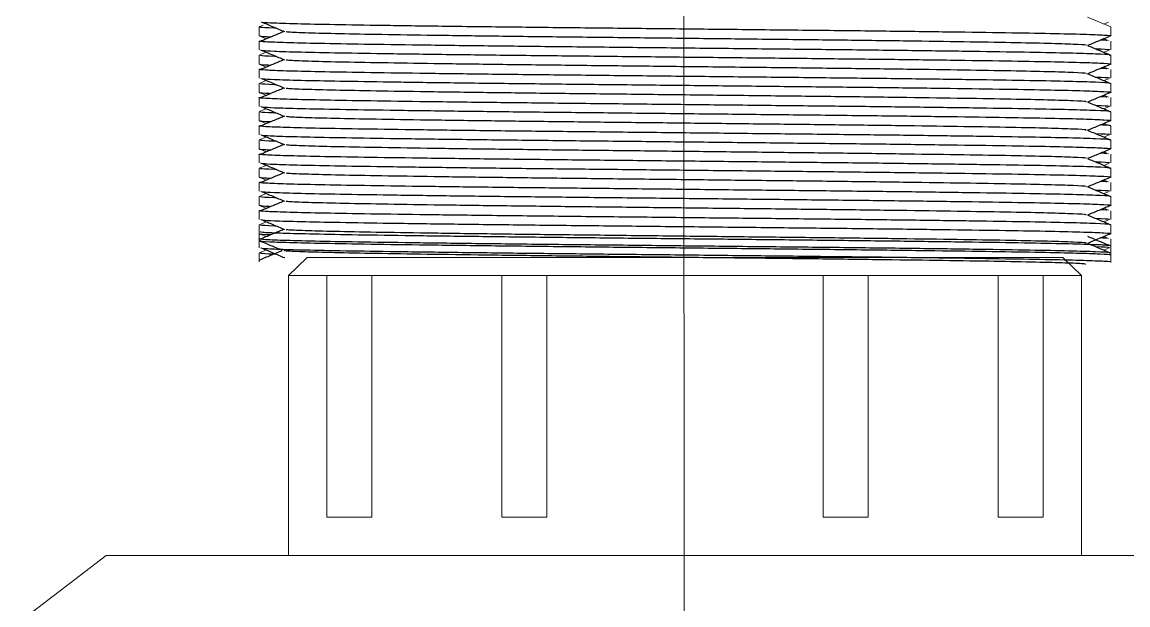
# Model space of a CAD drawing. Header units: millimetres. Extents: x 3795014 to 4300160, y 3869364 to 4016788.
# Drawn here: x 4228911.4 to 4229009.3, y 3923182.3 to 3923233.8 of the extents above; entities that cross this region are included whole.
import ezdxf

# ---------------------------------------------------------------- set-up
doc = ezdxf.new("R2010")
doc.units = ezdxf.units.MM
doc.linetypes.add('CENTER', pattern=[2, 1.25, -0.25, 0.25, -0.25])
doc.layers.add('Дополнительная', color=7, linetype='Continuous', lineweight=18)

msp = doc.modelspace()

# ---------------------------------------------------------------- linework, layer by layer
at = {"color": 0, "linetype": 'Continuous', "lineweight": -3}
for points, knots in [([(4228933.909, 3923233.283, 0), (4228933.861, 3923233.284, 0), (4228933.009, 3923233.31, 0), (4228932.563, 3923233.348, 0), (4228932.446, 3923233.383, 0), (4228932.407, 3923233.394, 0)], [0, 0, 0, 0, 0.037762, 0.68003, 1, 1, 1, 1]), ([(4228934.677, 3923232.961, 0), (4228934.334, 3923233.105, 0), (4228933.65, 3923233.391, 0), (4228932.966, 3923233.678, 0), (4228932.624, 3923233.821, 0)], [0, 0, 0, 0, 0.499999, 1, 1, 1, 1]), ([(4228932.682, 3923233.821, 0), (4228932.968, 3923233.8, 0), (4228933.576, 3923233.754, 0), (4228935.963, 3923233.683, 0), (4228939.417, 3923233.613, 0), (4228943.879, 3923233.543, 0), (4228949.191, 3923233.47, 0), (4228955.171, 3923233.398, 0), (4228961.618, 3923233.329, 0), (4228968.346, 3923233.257, 0), (4228975.143, 3923233.184, 0), (4228981.758, 3923233.113, 0), (4228988.001, 3923233.043, 0), (4228993.684, 3923232.97, 0), (4228998.598, 3923232.898, 0), (4229002.585, 3923232.829, 0), (4229005.573, 3923232.757, 0), (4229007.3, 3923232.683, 0), (4229007.982, 3923232.633, 0), (4229007.73, 3923232.607, 0), (4229007.699, 3923232.603, 0)], [0, 0, 0, 0, 0.0525307, 0.1116248, 0.1700108, 0.2283849, 0.2874765, 0.3463341, 0.4044202, 0.4632692, 0.5223637, 0.5807518, 0.6391239, 0.6982151, 0.7570738, 0.81516, 0.8740078, 0.9333537, 0.9919847, 1, 1, 1, 1]), ([(4228932.489, 3923232.603, 0), (4228932.528, 3923232.583, 0), (4228932.577, 3923232.558, 0), (4228933.281, 3923232.531, 0), (4228933.434, 3923232.525, 0)], [0, 0, 0, 0, 0.78267, 1, 1, 1, 1]), ([(4228932.624, 3923232.186, 0), (4228932.966, 3923232.329, 0), (4228933.617, 3923232.602, 0), (4228934.267, 3923232.874, 0), (4228934.576, 3923233.004, 0)], [0, 0, 0, 0, 0.525792, 1, 1, 1, 1]), ([(4229005.579, 3923231.764, 0), (4229005.595, 3923231.772, 0), (4229005.655, 3923231.803, 0), (4229004.583, 3923231.86, 0), (4229002.388, 3923231.933, 0), (4228999.085, 3923232.003, 0), (4228994.877, 3923232.073, 0), (4228989.853, 3923232.147, 0), (4228984.201, 3923232.219, 0), (4228978.107, 3923232.288, 0), (4228971.747, 3923232.36, 0), (4228965.322, 3923232.433, 0), (4228959.068, 3923232.503, 0), (4228953.168, 3923232.573, 0), (4228947.794, 3923232.646, 0), (4228943.155, 3923232.719, 0), (4228939.365, 3923232.787, 0), (4228936.62, 3923232.86, 0), (4228935.073, 3923232.919, 0), (4228934.87, 3923232.952, 0), (4228934.813, 3923232.961, 0)], [0, 0, 0, 0, 0.020686, 0.080532, 0.140627, 0.200001, 0.259364, 0.319455, 0.379309, 0.438379, 0.498224, 0.558319, 0.617695, 0.677056, 0.737147, 0.797002, 0.856072, 0.915916, 0.976266, 1, 1, 1, 1]), ([(4229007.771, 3923232.604, 0), (4229007.427, 3923232.46, 0), (4229006.747, 3923232.177, 0), (4229006.067, 3923231.894, 0), (4229005.731, 3923231.754, 0)], [0, 0, 0, 0, 0.505872, 1, 1, 1, 1]), ([(4229007.634, 3923230.904, 0), (4229007.651, 3923230.912, 0), (4229007.715, 3923230.944, 0), (4229006.58, 3923231.001, 0), (4229004.257, 3923231.074, 0), (4229000.763, 3923231.144, 0), (4228996.312, 3923231.214, 0), (4228990.997, 3923231.287, 0), (4228985.018, 3923231.36, 0), (4228978.571, 3923231.428, 0), (4228971.842, 3923231.5, 0), (4228965.045, 3923231.574, 0), (4228958.43, 3923231.644, 0), (4228952.188, 3923231.714, 0), (4228946.504, 3923231.787, 0), (4228941.591, 3923231.859, 0), (4228937.601, 3923231.928, 0), (4228934.626, 3923232, 0), (4228932.848, 3923232.074, 0), (4228932.184, 3923232.135, 0), (4228932.608, 3923232.172, 0), (4228932.767, 3923232.187, 0)], [0, 0, 0, 0, 0.019731, 0.075555, 0.131612, 0.186996, 0.242369, 0.298423, 0.354254, 0.409354, 0.465178, 0.521234, 0.576621, 0.631992, 0.688045, 0.743878, 0.798978, 0.8548, 0.911095, 0.966712, 1, 1, 1, 1]), ([(4229005.707, 3923231.764, 0), (4229006.051, 3923231.62, 0), (4229006.739, 3923231.334, 0), (4229007.427, 3923231.047, 0), (4229007.771, 3923230.904, 0)], [0, 0, 0, 0, 0.499996, 1, 1, 1, 1]), ([(4229006.411, 3923231.47, 0), (4229006.414, 3923231.47, 0), (4229007.213, 3923231.446, 0), (4229007.712, 3923231.409, 0), (4229007.653, 3923231.375, 0), (4229007.633, 3923231.363, 0)], [0, 0, 0, 0, 0.002519, 0.668526, 1, 1, 1, 1]), ([(4229007.422, 3923232.187, 0), (4229007.397, 3923232.196, 0), (4229007.361, 3923232.209, 0), (4229006.983, 3923232.223, 0), (4229006.868, 3923232.227, 0)], [0, 0, 0, 0, 0.69351, 1, 1, 1, 1]), ([(4228933.909, 3923230.783, 0), (4228933.861, 3923230.784, 0), (4228933.01, 3923230.81, 0), (4228932.474, 3923230.848, 0), (4228932.535, 3923230.883, 0), (4228932.555, 3923230.894, 0)], [0, 0, 0, 0, 0.037774, 0.680241, 1, 1, 1, 1]), ([(4228934.677, 3923230.461, 0), (4228934.334, 3923230.605, 0), (4228933.65, 3923230.891, 0), (4228932.966, 3923231.178, 0), (4228932.624, 3923231.321, 0)], [0, 0, 0, 0, 0.4999993, 1, 1, 1, 1]), ([(4228932.624, 3923229.686, 0), (4228932.966, 3923229.829, 0), (4228933.617, 3923230.102, 0), (4228934.267, 3923230.374, 0), (4228934.576, 3923230.504, 0)], [0, 0, 0, 0, 0.5257916, 1, 1, 1, 1]), ([(4228932.682, 3923231.321, 0), (4228932.968, 3923231.3, 0), (4228933.576, 3923231.254, 0), (4228935.963, 3923231.183, 0), (4228939.417, 3923231.113, 0), (4228943.879, 3923231.043, 0), (4228949.191, 3923230.97, 0), (4228955.171, 3923230.898, 0), (4228961.618, 3923230.829, 0), (4228968.346, 3923230.757, 0), (4228975.143, 3923230.684, 0), (4228981.758, 3923230.613, 0), (4228988.001, 3923230.543, 0), (4228993.684, 3923230.47, 0), (4228998.598, 3923230.398, 0), (4229002.585, 3923230.329, 0), (4229005.573, 3923230.257, 0), (4229007.3, 3923230.183, 0), (4229007.982, 3923230.133, 0), (4229007.73, 3923230.107, 0), (4229007.699, 3923230.103, 0)], [0, 0, 0, 0, 0.052531, 0.111625, 0.170011, 0.228385, 0.287477, 0.346334, 0.40442, 0.463269, 0.522364, 0.580752, 0.639124, 0.698215, 0.757074, 0.81516, 0.874008, 0.933354, 0.991985, 1, 1, 1, 1]), ([(4229005.579, 3923229.264, 0), (4229005.595, 3923229.272, 0), (4229005.655, 3923229.303, 0), (4229004.583, 3923229.36, 0), (4229002.388, 3923229.433, 0), (4228999.085, 3923229.503, 0), (4228994.877, 3923229.573, 0), (4228989.853, 3923229.647, 0), (4228984.201, 3923229.719, 0), (4228978.107, 3923229.788, 0), (4228971.747, 3923229.86, 0), (4228965.322, 3923229.933, 0), (4228959.068, 3923230.003, 0), (4228953.168, 3923230.073, 0), (4228947.794, 3923230.146, 0), (4228943.155, 3923230.219, 0), (4228939.365, 3923230.287, 0), (4228936.62, 3923230.36, 0), (4228935.073, 3923230.419, 0), (4228934.87, 3923230.452, 0), (4228934.813, 3923230.461, 0)], [0, 0, 0, 0, 0.020686, 0.080532, 0.140627, 0.200001, 0.259364, 0.319455, 0.379309, 0.438379, 0.498224, 0.558319, 0.617695, 0.677056, 0.737147, 0.797002, 0.856072, 0.915916, 0.976266, 1, 1, 1, 1]), ([(4229007.634, 3923228.404, 0), (4229007.651, 3923228.412, 0), (4229007.715, 3923228.444, 0), (4229006.58, 3923228.501, 0), (4229004.257, 3923228.574, 0), (4229000.763, 3923228.644, 0), (4228996.312, 3923228.714, 0), (4228990.997, 3923228.787, 0), (4228985.018, 3923228.86, 0), (4228978.571, 3923228.928, 0), (4228971.842, 3923229, 0), (4228965.045, 3923229.074, 0), (4228958.43, 3923229.144, 0), (4228952.188, 3923229.214, 0), (4228946.504, 3923229.287, 0), (4228941.591, 3923229.359, 0), (4228937.601, 3923229.428, 0), (4228934.626, 3923229.5, 0), (4228932.848, 3923229.574, 0), (4228932.184, 3923229.635, 0), (4228932.608, 3923229.672, 0), (4228932.767, 3923229.687, 0)], [0, 0, 0, 0, 0.019731, 0.075555, 0.131612, 0.186996, 0.242369, 0.298423, 0.354254, 0.409354, 0.465178, 0.521234, 0.576621, 0.631992, 0.688045, 0.743878, 0.798978, 0.8548, 0.911095, 0.966712, 1, 1, 1, 1]), ([(4228932.489, 3923230.103, 0), (4228932.528, 3923230.083, 0), (4228932.577, 3923230.058, 0), (4228933.281, 3923230.031, 0), (4228933.434, 3923230.025, 0)], [0, 0, 0, 0, 0.78267, 1, 1, 1, 1]), ([(4229007.771, 3923230.104, 0), (4229007.427, 3923229.96, 0), (4229006.747, 3923229.677, 0), (4229006.067, 3923229.394, 0), (4229005.731, 3923229.254, 0)], [0, 0, 0, 0, 0.505872, 1, 1, 1, 1]), ([(4229007.422, 3923229.687, 0), (4229007.397, 3923229.696, 0), (4229007.361, 3923229.709, 0), (4229006.983, 3923229.723, 0), (4229006.868, 3923229.727, 0)], [0, 0, 0, 0, 0.69351, 1, 1, 1, 1]), ([(4228934.677, 3923227.961, 0), (4228934.334, 3923228.105, 0), (4228933.65, 3923228.391, 0), (4228932.966, 3923228.678, 0), (4228932.624, 3923228.821, 0)], [0, 0, 0, 0, 0.4999993, 1, 1, 1, 1]), ([(4228932.682, 3923228.821, 0), (4228932.968, 3923228.8, 0), (4228933.576, 3923228.754, 0), (4228935.963, 3923228.683, 0), (4228939.417, 3923228.613, 0), (4228943.879, 3923228.543, 0), (4228949.191, 3923228.47, 0), (4228955.171, 3923228.398, 0), (4228961.618, 3923228.329, 0), (4228968.346, 3923228.257, 0), (4228975.143, 3923228.184, 0), (4228981.758, 3923228.113, 0), (4228988.001, 3923228.043, 0), (4228993.684, 3923227.97, 0), (4228998.598, 3923227.898, 0), (4229002.585, 3923227.829, 0), (4229005.573, 3923227.757, 0), (4229007.3, 3923227.683, 0), (4229007.982, 3923227.633, 0), (4229007.73, 3923227.607, 0), (4229007.699, 3923227.603, 0)], [0, 0, 0, 0, 0.052531, 0.111625, 0.170011, 0.228385, 0.287477, 0.346334, 0.40442, 0.463269, 0.522364, 0.580752, 0.639124, 0.698215, 0.757074, 0.81516, 0.874008, 0.933354, 0.991985, 1, 1, 1, 1]), ([(4229005.707, 3923229.264, 0), (4229006.051, 3923229.12, 0), (4229006.739, 3923228.834, 0), (4229007.427, 3923228.547, 0), (4229007.771, 3923228.404, 0)], [0, 0, 0, 0, 0.4999962, 1, 1, 1, 1]), ([(4229006.411, 3923228.97, 0), (4229006.414, 3923228.97, 0), (4229007.213, 3923228.946, 0), (4229007.712, 3923228.909, 0), (4229007.653, 3923228.875, 0), (4229007.633, 3923228.863, 0)], [0, 0, 0, 0, 0.002519, 0.668526, 1, 1, 1, 1]), ([(4228932.407, 3923227.613, 0), (4228932.447, 3923227.59, 0), (4228932.497, 3923227.561, 0), (4228933.282, 3923227.531, 0), (4228933.434, 3923227.525, 0)], [0, 0, 0, 0, 0.806742, 1, 1, 1, 1]), ([(4228933.909, 3923228.283, 0), (4228933.861, 3923228.284, 0), (4228933.01, 3923228.31, 0), (4228932.474, 3923228.348, 0), (4228932.535, 3923228.383, 0), (4228932.555, 3923228.394, 0)], [0, 0, 0, 0, 0.037774, 0.680241, 1, 1, 1, 1]), ([(4228932.624, 3923227.186, 0), (4228932.966, 3923227.329, 0), (4228933.617, 3923227.602, 0), (4228934.267, 3923227.874, 0), (4228934.576, 3923228.004, 0)], [0, 0, 0, 0, 0.5257916, 1, 1, 1, 1]), ([(4229005.579, 3923226.764, 0), (4229005.595, 3923226.772, 0), (4229005.655, 3923226.803, 0), (4229004.583, 3923226.86, 0), (4229002.388, 3923226.933, 0), (4228999.085, 3923227.003, 0), (4228994.877, 3923227.073, 0), (4228989.853, 3923227.147, 0), (4228984.201, 3923227.219, 0), (4228978.107, 3923227.288, 0), (4228971.747, 3923227.36, 0), (4228965.322, 3923227.433, 0), (4228959.068, 3923227.503, 0), (4228953.168, 3923227.573, 0), (4228947.794, 3923227.646, 0), (4228943.155, 3923227.719, 0), (4228939.365, 3923227.787, 0), (4228936.62, 3923227.86, 0), (4228935.073, 3923227.919, 0), (4228934.87, 3923227.952, 0), (4228934.813, 3923227.961, 0)], [0, 0, 0, 0, 0.0206859, 0.0805324, 0.1406269, 0.2000013, 0.2593635, 0.3194555, 0.3793094, 0.4383788, 0.498224, 0.5583189, 0.6176953, 0.6770556, 0.7371471, 0.7970022, 0.8560717, 0.9159156, 0.9762662, 1, 1, 1, 1]), ([(4229007.771, 3923227.604, 0), (4229007.427, 3923227.46, 0), (4229006.747, 3923227.177, 0), (4229006.067, 3923226.894, 0), (4229005.731, 3923226.754, 0)], [0, 0, 0, 0, 0.505872, 1, 1, 1, 1]), ([(4229007.634, 3923225.904, 0), (4229007.651, 3923225.912, 0), (4229007.715, 3923225.944, 0), (4229006.58, 3923226.001, 0), (4229004.257, 3923226.074, 0), (4229000.763, 3923226.144, 0), (4228996.312, 3923226.214, 0), (4228990.997, 3923226.287, 0), (4228985.018, 3923226.36, 0), (4228978.571, 3923226.428, 0), (4228971.842, 3923226.5, 0), (4228965.045, 3923226.574, 0), (4228958.43, 3923226.644, 0), (4228952.188, 3923226.714, 0), (4228946.504, 3923226.787, 0), (4228941.591, 3923226.859, 0), (4228937.601, 3923226.928, 0), (4228934.626, 3923227, 0), (4228932.848, 3923227.074, 0), (4228932.184, 3923227.135, 0), (4228932.608, 3923227.172, 0), (4228932.767, 3923227.187, 0)], [0, 0, 0, 0, 0.019731, 0.075555, 0.131612, 0.186996, 0.242369, 0.298423, 0.354254, 0.409354, 0.465178, 0.521234, 0.576621, 0.631992, 0.688045, 0.743878, 0.798978, 0.8548, 0.911095, 0.966712, 1, 1, 1, 1]), ([(4229005.707, 3923226.764, 0), (4229006.051, 3923226.62, 0), (4229006.739, 3923226.334, 0), (4229007.427, 3923226.047, 0), (4229007.771, 3923225.904, 0)], [0, 0, 0, 0, 0.4999962, 1, 1, 1, 1]), ([(4229007.422, 3923227.187, 0), (4229007.397, 3923227.196, 0), (4229007.361, 3923227.209, 0), (4229006.983, 3923227.223, 0), (4229006.868, 3923227.227, 0)], [0, 0, 0, 0, 0.69351, 1, 1, 1, 1]), ([(4228933.909, 3923225.783, 0), (4228933.861, 3923225.784, 0), (4228933.01, 3923225.81, 0), (4228932.474, 3923225.848, 0), (4228932.535, 3923225.883, 0), (4228932.555, 3923225.894, 0)], [0, 0, 0, 0, 0.037774, 0.680241, 1, 1, 1, 1]), ([(4228934.677, 3923225.461, 0), (4228934.334, 3923225.605, 0), (4228933.65, 3923225.891, 0), (4228932.966, 3923226.178, 0), (4228932.624, 3923226.321, 0)], [0, 0, 0, 0, 0.4999993, 1, 1, 1, 1]), ([(4228932.682, 3923226.321, 0), (4228932.968, 3923226.3, 0), (4228933.576, 3923226.254, 0), (4228935.963, 3923226.183, 0), (4228939.417, 3923226.113, 0), (4228943.879, 3923226.043, 0), (4228949.191, 3923225.97, 0), (4228955.171, 3923225.898, 0), (4228961.618, 3923225.829, 0), (4228968.346, 3923225.757, 0), (4228975.143, 3923225.684, 0), (4228981.758, 3923225.613, 0), (4228988.001, 3923225.543, 0), (4228993.684, 3923225.47, 0), (4228998.598, 3923225.398, 0), (4229002.585, 3923225.329, 0), (4229005.573, 3923225.257, 0), (4229007.3, 3923225.183, 0), (4229007.982, 3923225.133, 0), (4229007.73, 3923225.107, 0), (4229007.699, 3923225.103, 0)], [0, 0, 0, 0, 0.052531, 0.111625, 0.170011, 0.228385, 0.287477, 0.346334, 0.40442, 0.463269, 0.522364, 0.580752, 0.639124, 0.698215, 0.757074, 0.81516, 0.874008, 0.933354, 0.991985, 1, 1, 1, 1]), ([(4229006.411, 3923226.47, 0), (4229006.414, 3923226.47, 0), (4229007.213, 3923226.446, 0), (4229007.712, 3923226.409, 0), (4229007.653, 3923226.375, 0), (4229007.633, 3923226.363, 0)], [0, 0, 0, 0, 0.002519, 0.668526, 1, 1, 1, 1]), ([(4229007.634, 3923223.404, 0), (4229007.651, 3923223.412, 0), (4229007.715, 3923223.444, 0), (4229006.58, 3923223.501, 0), (4229004.257, 3923223.574, 0), (4229000.763, 3923223.644, 0), (4228996.312, 3923223.714, 0), (4228990.997, 3923223.787, 0), (4228985.018, 3923223.86, 0), (4228978.571, 3923223.928, 0), (4228971.842, 3923224, 0), (4228965.045, 3923224.074, 0), (4228958.43, 3923224.144, 0), (4228952.188, 3923224.214, 0), (4228946.504, 3923224.287, 0), (4228941.591, 3923224.359, 0), (4228937.601, 3923224.428, 0), (4228934.626, 3923224.5, 0), (4228932.848, 3923224.574, 0), (4228932.184, 3923224.635, 0), (4228932.608, 3923224.672, 0), (4228932.767, 3923224.687, 0)], [0, 0, 0, 0, 0.0197307, 0.0755554, 0.1316115, 0.1869959, 0.242369, 0.2984227, 0.3542544, 0.4093544, 0.4651779, 0.5212344, 0.5766207, 0.6319919, 0.6880452, 0.7438781, 0.798978, 0.8548004, 0.9110954, 0.9667122, 1, 1, 1, 1]), ([(4228932.407, 3923225.113, 0), (4228932.447, 3923225.09, 0), (4228932.497, 3923225.061, 0), (4228933.282, 3923225.031, 0), (4228933.434, 3923225.025, 0)], [0, 0, 0, 0, 0.806742, 1, 1, 1, 1]), ([(4228932.624, 3923224.686, 0), (4228932.966, 3923224.829, 0), (4228933.617, 3923225.102, 0), (4228934.267, 3923225.374, 0), (4228934.576, 3923225.504, 0)], [0, 0, 0, 0, 0.525792, 1, 1, 1, 1]), ([(4229005.579, 3923224.264, 0), (4229005.595, 3923224.272, 0), (4229005.655, 3923224.303, 0), (4229004.583, 3923224.36, 0), (4229002.388, 3923224.433, 0), (4228999.085, 3923224.503, 0), (4228994.877, 3923224.573, 0), (4228989.853, 3923224.647, 0), (4228984.201, 3923224.719, 0), (4228978.107, 3923224.788, 0), (4228971.747, 3923224.86, 0), (4228965.322, 3923224.933, 0), (4228959.068, 3923225.003, 0), (4228953.168, 3923225.073, 0), (4228947.794, 3923225.146, 0), (4228943.155, 3923225.219, 0), (4228939.365, 3923225.287, 0), (4228936.62, 3923225.36, 0), (4228935.073, 3923225.419, 0), (4228934.87, 3923225.452, 0), (4228934.813, 3923225.461, 0)], [0, 0, 0, 0, 0.020686, 0.080532, 0.140627, 0.200001, 0.259364, 0.319455, 0.379309, 0.438379, 0.498224, 0.558319, 0.617695, 0.677056, 0.737147, 0.797002, 0.856072, 0.915916, 0.976266, 1, 1, 1, 1]), ([(4229007.771, 3923225.104, 0), (4229007.427, 3923224.96, 0), (4229006.747, 3923224.677, 0), (4229006.067, 3923224.394, 0), (4229005.731, 3923224.254, 0)], [0, 0, 0, 0, 0.505872, 1, 1, 1, 1]), ([(4229007.782, 3923224.644, 0), (4229007.75, 3923224.667, 0), (4229007.713, 3923224.695, 0), (4229006.978, 3923224.723, 0), (4229006.868, 3923224.727, 0)], [0, 0, 0, 0, 0.850128, 1, 1, 1, 1]), ([(4228934.677, 3923222.961, 0), (4228934.334, 3923223.105, 0), (4228933.65, 3923223.391, 0), (4228932.966, 3923223.678, 0), (4228932.624, 3923223.821, 0)], [0, 0, 0, 0, 0.499999, 1, 1, 1, 1]), ([(4228932.682, 3923223.821, 0), (4228932.968, 3923223.8, 0), (4228933.576, 3923223.754, 0), (4228935.963, 3923223.683, 0), (4228939.417, 3923223.613, 0), (4228943.879, 3923223.543, 0), (4228949.191, 3923223.47, 0), (4228955.171, 3923223.398, 0), (4228961.618, 3923223.329, 0), (4228968.346, 3923223.257, 0), (4228975.143, 3923223.184, 0), (4228981.758, 3923223.113, 0), (4228988.001, 3923223.043, 0), (4228993.684, 3923222.97, 0), (4228998.598, 3923222.898, 0), (4229002.585, 3923222.829, 0), (4229005.573, 3923222.757, 0), (4229007.3, 3923222.683, 0), (4229007.982, 3923222.633, 0), (4229007.73, 3923222.607, 0), (4229007.699, 3923222.603, 0)], [0, 0, 0, 0, 0.052531, 0.111625, 0.170011, 0.228385, 0.287477, 0.346334, 0.40442, 0.463269, 0.522364, 0.580752, 0.639124, 0.698215, 0.757074, 0.81516, 0.874008, 0.933354, 0.991985, 1, 1, 1, 1]), ([(4229005.707, 3923224.264, 0), (4229006.051, 3923224.12, 0), (4229006.739, 3923223.834, 0), (4229007.427, 3923223.547, 0), (4229007.771, 3923223.404, 0)], [0, 0, 0, 0, 0.499996, 1, 1, 1, 1]), ([(4229006.411, 3923223.97, 0), (4229006.414, 3923223.97, 0), (4229007.213, 3923223.946, 0), (4229007.712, 3923223.909, 0), (4229007.653, 3923223.875, 0), (4229007.633, 3923223.863, 0)], [0, 0, 0, 0, 0.002519, 0.668526, 1, 1, 1, 1]), ([(4228932.407, 3923222.613, 0), (4228932.447, 3923222.59, 0), (4228932.497, 3923222.561, 0), (4228933.282, 3923222.531, 0), (4228933.434, 3923222.525, 0)], [0, 0, 0, 0, 0.806742, 1, 1, 1, 1]), ([(4228933.909, 3923223.283, 0), (4228933.861, 3923223.284, 0), (4228933.01, 3923223.31, 0), (4228932.474, 3923223.348, 0), (4228932.535, 3923223.383, 0), (4228932.555, 3923223.394, 0)], [0, 0, 0, 0, 0.037774, 0.680241, 1, 1, 1, 1]), ([(4228932.624, 3923222.186, 0), (4228932.966, 3923222.329, 0), (4228933.617, 3923222.602, 0), (4228934.267, 3923222.874, 0), (4228934.576, 3923223.004, 0)], [0, 0, 0, 0, 0.5257916, 1, 1, 1, 1]), ([(4229005.579, 3923221.764, 0), (4229005.595, 3923221.772, 0), (4229005.655, 3923221.803, 0), (4229004.583, 3923221.86, 0), (4229002.388, 3923221.933, 0), (4228999.085, 3923222.003, 0), (4228994.877, 3923222.073, 0), (4228989.853, 3923222.147, 0), (4228984.201, 3923222.219, 0), (4228978.107, 3923222.288, 0), (4228971.747, 3923222.36, 0), (4228965.322, 3923222.433, 0), (4228959.068, 3923222.503, 0), (4228953.168, 3923222.573, 0), (4228947.794, 3923222.646, 0), (4228943.155, 3923222.719, 0), (4228939.365, 3923222.787, 0), (4228936.62, 3923222.86, 0), (4228935.073, 3923222.919, 0), (4228934.87, 3923222.952, 0), (4228934.813, 3923222.961, 0)], [0, 0, 0, 0, 0.020686, 0.080532, 0.140627, 0.200001, 0.259364, 0.319455, 0.379309, 0.438379, 0.498224, 0.558319, 0.617695, 0.677056, 0.737147, 0.797002, 0.856072, 0.915916, 0.976266, 1, 1, 1, 1]), ([(4229007.771, 3923222.604, 0), (4229007.427, 3923222.46, 0), (4229006.747, 3923222.177, 0), (4229006.067, 3923221.894, 0), (4229005.731, 3923221.754, 0)], [0, 0, 0, 0, 0.505872, 1, 1, 1, 1]), ([(4229007.634, 3923220.904, 0), (4229007.651, 3923220.912, 0), (4229007.715, 3923220.944, 0), (4229006.58, 3923221.001, 0), (4229004.257, 3923221.074, 0), (4229000.763, 3923221.144, 0), (4228996.312, 3923221.214, 0), (4228990.997, 3923221.287, 0), (4228985.018, 3923221.36, 0), (4228978.571, 3923221.428, 0), (4228971.842, 3923221.5, 0), (4228965.045, 3923221.574, 0), (4228958.43, 3923221.644, 0), (4228952.188, 3923221.714, 0), (4228946.504, 3923221.787, 0), (4228941.591, 3923221.859, 0), (4228937.601, 3923221.928, 0), (4228934.626, 3923222, 0), (4228932.848, 3923222.074, 0), (4228932.184, 3923222.135, 0), (4228932.608, 3923222.172, 0), (4228932.767, 3923222.187, 0)], [0, 0, 0, 0, 0.019731, 0.075555, 0.131612, 0.186996, 0.242369, 0.298423, 0.354254, 0.409354, 0.465178, 0.521234, 0.576621, 0.631992, 0.688045, 0.743878, 0.798978, 0.8548, 0.911095, 0.966712, 1, 1, 1, 1]), ([(4229005.707, 3923221.764, 0), (4229006.051, 3923221.62, 0), (4229006.739, 3923221.334, 0), (4229007.427, 3923221.047, 0), (4229007.771, 3923220.904, 0)], [0, 0, 0, 0, 0.499996, 1, 1, 1, 1]), ([(4229007.422, 3923222.187, 0), (4229007.397, 3923222.196, 0), (4229007.361, 3923222.209, 0), (4229006.983, 3923222.223, 0), (4229006.868, 3923222.227, 0)], [0, 0, 0, 0, 0.69351, 1, 1, 1, 1]), ([(4228933.909, 3923220.783, 0), (4228933.861, 3923220.784, 0), (4228933.01, 3923220.81, 0), (4228932.474, 3923220.848, 0), (4228932.535, 3923220.883, 0), (4228932.555, 3923220.894, 0)], [0, 0, 0, 0, 0.037774, 0.680241, 1, 1, 1, 1]), ([(4228934.677, 3923220.461, 0), (4228934.334, 3923220.605, 0), (4228933.65, 3923220.891, 0), (4228932.966, 3923221.178, 0), (4228932.624, 3923221.321, 0)], [0, 0, 0, 0, 0.499999, 1, 1, 1, 1]), ([(4228932.682, 3923221.321, 0), (4228932.968, 3923221.3, 0), (4228933.576, 3923221.254, 0), (4228935.963, 3923221.183, 0), (4228939.417, 3923221.113, 0), (4228943.879, 3923221.043, 0), (4228949.191, 3923220.97, 0), (4228955.171, 3923220.898, 0), (4228961.618, 3923220.829, 0), (4228968.346, 3923220.757, 0), (4228975.143, 3923220.684, 0), (4228981.758, 3923220.613, 0), (4228988.001, 3923220.543, 0), (4228993.684, 3923220.47, 0), (4228998.598, 3923220.398, 0), (4229002.585, 3923220.329, 0), (4229005.573, 3923220.257, 0), (4229007.3, 3923220.183, 0), (4229007.982, 3923220.133, 0), (4229007.73, 3923220.107, 0), (4229007.699, 3923220.103, 0)], [0, 0, 0, 0, 0.0525307, 0.1116248, 0.1700108, 0.2283849, 0.2874765, 0.3463341, 0.4044202, 0.4632692, 0.5223637, 0.5807518, 0.6391239, 0.6982151, 0.7570738, 0.81516, 0.8740078, 0.9333537, 0.9919847, 1, 1, 1, 1]), ([(4229006.411, 3923221.47, 0), (4229006.414, 3923221.47, 0), (4229007.213, 3923221.446, 0), (4229007.712, 3923221.409, 0), (4229007.653, 3923221.375, 0), (4229007.633, 3923221.363, 0)], [0, 0, 0, 0, 0.002519, 0.668526, 1, 1, 1, 1]), ([(4229007.634, 3923218.404, 0), (4229007.651, 3923218.412, 0), (4229007.715, 3923218.444, 0), (4229006.58, 3923218.501, 0), (4229004.257, 3923218.574, 0), (4229000.763, 3923218.644, 0), (4228996.312, 3923218.714, 0), (4228990.997, 3923218.787, 0), (4228985.018, 3923218.86, 0), (4228978.571, 3923218.928, 0), (4228971.842, 3923219, 0), (4228965.045, 3923219.074, 0), (4228958.43, 3923219.144, 0), (4228952.188, 3923219.214, 0), (4228946.504, 3923219.287, 0), (4228941.591, 3923219.359, 0), (4228937.601, 3923219.428, 0), (4228934.626, 3923219.5, 0), (4228932.848, 3923219.574, 0), (4228932.184, 3923219.635, 0), (4228932.608, 3923219.672, 0), (4228932.767, 3923219.687, 0)], [0, 0, 0, 0, 0.0197307, 0.0755554, 0.1316115, 0.1869959, 0.242369, 0.2984227, 0.3542544, 0.4093544, 0.4651779, 0.5212344, 0.5766207, 0.6319919, 0.6880452, 0.7438781, 0.798978, 0.8548004, 0.9110954, 0.9667122, 1, 1, 1, 1]), ([(4228932.489, 3923220.103, 0), (4228932.528, 3923220.083, 0), (4228932.577, 3923220.058, 0), (4228933.281, 3923220.031, 0), (4228933.434, 3923220.025, 0)], [0, 0, 0, 0, 0.78267, 1, 1, 1, 1]), ([(4228932.624, 3923219.686, 0), (4228932.966, 3923219.829, 0), (4228933.617, 3923220.102, 0), (4228934.267, 3923220.374, 0), (4228934.576, 3923220.504, 0)], [0, 0, 0, 0, 0.525792, 1, 1, 1, 1]), ([(4229005.579, 3923219.264, 0), (4229005.595, 3923219.272, 0), (4229005.655, 3923219.303, 0), (4229004.583, 3923219.36, 0), (4229002.388, 3923219.433, 0), (4228999.085, 3923219.503, 0), (4228994.877, 3923219.573, 0), (4228989.853, 3923219.647, 0), (4228984.201, 3923219.719, 0), (4228978.107, 3923219.788, 0), (4228971.747, 3923219.86, 0), (4228965.322, 3923219.933, 0), (4228959.068, 3923220.003, 0), (4228953.168, 3923220.073, 0), (4228947.794, 3923220.146, 0), (4228943.155, 3923220.219, 0), (4228939.365, 3923220.287, 0), (4228936.62, 3923220.36, 0), (4228935.073, 3923220.419, 0), (4228934.87, 3923220.452, 0), (4228934.813, 3923220.461, 0)], [0, 0, 0, 0, 0.0206859, 0.0805324, 0.1406269, 0.2000013, 0.2593635, 0.3194555, 0.3793094, 0.4383788, 0.498224, 0.5583189, 0.6176953, 0.6770556, 0.7371471, 0.7970022, 0.8560717, 0.9159156, 0.9762662, 1, 1, 1, 1]), ([(4229007.771, 3923220.104, 0), (4229007.427, 3923219.96, 0), (4229006.747, 3923219.677, 0), (4229006.067, 3923219.394, 0), (4229005.731, 3923219.254, 0)], [0, 0, 0, 0, 0.5058718, 1, 1, 1, 1]), ([(4229007.422, 3923219.687, 0), (4229007.397, 3923219.696, 0), (4229007.361, 3923219.709, 0), (4229006.983, 3923219.723, 0), (4229006.868, 3923219.727, 0)], [0, 0, 0, 0, 0.69351, 1, 1, 1, 1]), ([(4228934.677, 3923217.961, 0), (4228934.334, 3923218.105, 0), (4228933.65, 3923218.391, 0), (4228932.966, 3923218.678, 0), (4228932.624, 3923218.821, 0)], [0, 0, 0, 0, 0.499999, 1, 1, 1, 1]), ([(4228932.682, 3923218.821, 0), (4228932.968, 3923218.8, 0), (4228933.576, 3923218.754, 0), (4228935.963, 3923218.683, 0), (4228939.417, 3923218.613, 0), (4228943.879, 3923218.543, 0), (4228949.191, 3923218.47, 0), (4228955.171, 3923218.398, 0), (4228961.618, 3923218.329, 0), (4228968.346, 3923218.257, 0), (4228975.143, 3923218.184, 0), (4228981.758, 3923218.113, 0), (4228988.001, 3923218.043, 0), (4228993.684, 3923217.97, 0), (4228998.598, 3923217.898, 0), (4229002.585, 3923217.829, 0), (4229005.573, 3923217.757, 0), (4229007.3, 3923217.683, 0), (4229007.982, 3923217.633, 0), (4229007.73, 3923217.607, 0), (4229007.699, 3923217.603, 0)], [0, 0, 0, 0, 0.052531, 0.111625, 0.170011, 0.228385, 0.287477, 0.346334, 0.40442, 0.463269, 0.522364, 0.580752, 0.639124, 0.698215, 0.757074, 0.81516, 0.874008, 0.933354, 0.991985, 1, 1, 1, 1]), ([(4229005.707, 3923219.264, 0), (4229006.051, 3923219.12, 0), (4229006.739, 3923218.834, 0), (4229007.427, 3923218.547, 0), (4229007.771, 3923218.404, 0)], [0, 0, 0, 0, 0.499996, 1, 1, 1, 1]), ([(4229006.411, 3923218.97, 0), (4229006.414, 3923218.97, 0), (4229007.213, 3923218.946, 0), (4229007.712, 3923218.909, 0), (4229007.653, 3923218.875, 0), (4229007.633, 3923218.863, 0)], [0, 0, 0, 0, 0.002519, 0.668526, 1, 1, 1, 1]), ([(4228933.909, 3923218.283, 0), (4228933.861, 3923218.284, 0), (4228933.01, 3923218.31, 0), (4228932.474, 3923218.348, 0), (4228932.535, 3923218.383, 0), (4228932.555, 3923218.394, 0)], [0, 0, 0, 0, 0.037774, 0.680241, 1, 1, 1, 1]), ([(4228932.624, 3923217.186, 0), (4228932.966, 3923217.329, 0), (4228933.617, 3923217.602, 0), (4228934.267, 3923217.874, 0), (4228934.576, 3923218.004, 0)], [0, 0, 0, 0, 0.525792, 1, 1, 1, 1]), ([(4229005.579, 3923216.764, 0), (4229005.595, 3923216.772, 0), (4229005.655, 3923216.803, 0), (4229004.583, 3923216.86, 0), (4229002.388, 3923216.933, 0), (4228999.085, 3923217.003, 0), (4228994.877, 3923217.073, 0), (4228989.853, 3923217.147, 0), (4228984.201, 3923217.219, 0), (4228978.107, 3923217.288, 0), (4228971.747, 3923217.36, 0), (4228965.322, 3923217.433, 0), (4228959.068, 3923217.503, 0), (4228953.168, 3923217.573, 0), (4228947.794, 3923217.646, 0), (4228943.155, 3923217.719, 0), (4228939.365, 3923217.787, 0), (4228936.62, 3923217.86, 0), (4228935.073, 3923217.919, 0), (4228934.87, 3923217.952, 0), (4228934.813, 3923217.961, 0)], [0, 0, 0, 0, 0.020686, 0.080532, 0.140627, 0.200001, 0.259364, 0.319455, 0.379309, 0.438379, 0.498224, 0.558319, 0.617695, 0.677056, 0.737147, 0.797002, 0.856072, 0.915916, 0.976266, 1, 1, 1, 1]), ([(4229007.634, 3923215.904, 0), (4229007.651, 3923215.912, 0), (4229007.715, 3923215.944, 0), (4229006.58, 3923216.001, 0), (4229004.257, 3923216.074, 0), (4229000.763, 3923216.144, 0), (4228996.312, 3923216.214, 0), (4228990.997, 3923216.287, 0), (4228985.018, 3923216.36, 0), (4228978.571, 3923216.428, 0), (4228971.842, 3923216.5, 0), (4228965.045, 3923216.574, 0), (4228958.43, 3923216.644, 0), (4228952.188, 3923216.714, 0), (4228946.504, 3923216.787, 0), (4228941.591, 3923216.859, 0), (4228937.601, 3923216.928, 0), (4228934.626, 3923217, 0), (4228932.848, 3923217.074, 0), (4228932.184, 3923217.135, 0), (4228932.608, 3923217.172, 0), (4228932.767, 3923217.187, 0)], [0, 0, 0, 0, 0.019731, 0.075555, 0.131612, 0.186996, 0.242369, 0.298423, 0.354254, 0.409354, 0.465178, 0.521234, 0.576621, 0.631992, 0.688045, 0.743878, 0.798978, 0.8548, 0.911095, 0.966712, 1, 1, 1, 1]), ([(4228932.489, 3923217.603, 0), (4228932.528, 3923217.583, 0), (4228932.577, 3923217.558, 0), (4228933.281, 3923217.531, 0), (4228933.434, 3923217.525, 0)], [0, 0, 0, 0, 0.7826704, 1, 1, 1, 1]), ([(4229005.707, 3923216.764, 0), (4229006.051, 3923216.62, 0), (4229006.739, 3923216.334, 0), (4229007.427, 3923216.047, 0), (4229007.771, 3923215.904, 0)], [0, 0, 0, 0, 0.499996, 1, 1, 1, 1]), ([(4229007.771, 3923217.604, 0), (4229007.427, 3923217.46, 0), (4229006.747, 3923217.177, 0), (4229006.067, 3923216.894, 0), (4229005.731, 3923216.754, 0)], [0, 0, 0, 0, 0.505872, 1, 1, 1, 1]), ([(4229007.422, 3923217.187, 0), (4229007.397, 3923217.196, 0), (4229007.361, 3923217.209, 0), (4229006.983, 3923217.223, 0), (4229006.868, 3923217.227, 0)], [0, 0, 0, 0, 0.69351, 1, 1, 1, 1]), ([(4228933.909, 3923215.783, 0), (4228933.861, 3923215.784, 0), (4228933.01, 3923215.81, 0), (4228932.474, 3923215.848, 0), (4228932.535, 3923215.883, 0), (4228932.555, 3923215.894, 0)], [0, 0, 0, 0, 0.037774, 0.680241, 1, 1, 1, 1]), ([(4228934.677, 3923215.461, 0), (4228934.334, 3923215.605, 0), (4228933.65, 3923215.891, 0), (4228932.966, 3923216.178, 0), (4228932.624, 3923216.321, 0)], [0, 0, 0, 0, 0.4999993, 1, 1, 1, 1]), ([(4228932.682, 3923216.321, 0), (4228932.968, 3923216.3, 0), (4228933.576, 3923216.254, 0), (4228935.963, 3923216.183, 0), (4228939.417, 3923216.113, 0), (4228943.879, 3923216.043, 0), (4228949.191, 3923215.97, 0), (4228955.171, 3923215.898, 0), (4228961.618, 3923215.829, 0), (4228968.346, 3923215.757, 0), (4228975.143, 3923215.684, 0), (4228981.758, 3923215.613, 0), (4228988.001, 3923215.543, 0), (4228993.684, 3923215.47, 0), (4228998.598, 3923215.398, 0), (4229002.585, 3923215.329, 0), (4229005.573, 3923215.257, 0), (4229007.3, 3923215.183, 0), (4229007.982, 3923215.133, 0), (4229007.73, 3923215.107, 0), (4229007.699, 3923215.103, 0)], [0, 0, 0, 0, 0.0525307, 0.1116248, 0.1700108, 0.2283849, 0.2874765, 0.3463341, 0.4044202, 0.4632692, 0.5223637, 0.5807518, 0.6391239, 0.6982151, 0.7570738, 0.81516, 0.8740078, 0.9333537, 0.9919847, 1, 1, 1, 1]), ([(4229006.411, 3923216.47, 0), (4229006.414, 3923216.47, 0), (4229007.213, 3923216.446, 0), (4229007.712, 3923216.409, 0), (4229007.653, 3923216.375, 0), (4229007.633, 3923216.363, 0)], [0, 0, 0, 0, 0.002519, 0.668526, 1, 1, 1, 1]), ([(4228932.407, 3923215.113, 0), (4228932.447, 3923215.09, 0), (4228932.497, 3923215.061, 0), (4228933.282, 3923215.031, 0), (4228933.434, 3923215.025, 0)], [0, 0, 0, 0, 0.806742, 1, 1, 1, 1]), ([(4228932.407, 3923215.113, 0), (4228932.447, 3923215.09, 0), (4228932.497, 3923215.061, 0), (4228933.282, 3923215.031, 0), (4228933.434, 3923215.025, 0)], [0, 0, 0, 0, 0.806742, 1, 1, 1, 1]), ([(4229007.621, 3923214.03, 0), (4229007.601, 3923214.044, 0), (4229007.548, 3923214.083, 0), (4229006.109, 3923214.144, 0), (4229003.496, 3923214.214, 0), (4228999.746, 3923214.287, 0), (4228995.059, 3923214.359, 0), (4228989.577, 3923214.428, 0), (4228983.456, 3923214.5, 0), (4228976.88, 3923214.574, 0), (4228970.104, 3923214.644, 0), (4228963.337, 3923214.714, 0), (4228956.779, 3923214.788, 0), (4228950.661, 3923214.86, 0), (4228945.174, 3923214.929, 0), (4228940.479, 3923215.001, 0), (4228936.722, 3923215.074, 0), (4228934.089, 3923215.144, 0), (4228932.592, 3923215.208, 0), (4228932.543, 3923215.251, 0), (4228932.521, 3923215.269, 0)], [0, 0, 0, 0, 0.034749, 0.092072, 0.149379, 0.207392, 0.265177, 0.322204, 0.379978, 0.438242, 0.495803, 0.553118, 0.611133, 0.668914, 0.72594, 0.783719, 0.841735, 0.899052, 0.956365, 1, 1, 1, 1]), ([(4228932.624, 3923214.686, 0), (4228932.966, 3923214.829, 0), (4228933.617, 3923215.102, 0), (4228934.267, 3923215.374, 0), (4228934.576, 3923215.504, 0)], [0, 0, 0, 0, 0.525792, 1, 1, 1, 1]), ([(4228932.624, 3923214.686, 0), (4228932.966, 3923214.829, 0), (4228933.617, 3923215.102, 0), (4228934.267, 3923215.374, 0), (4228934.576, 3923215.504, 0)], [0, 0, 0, 0, 0.525792, 1, 1, 1, 1]), ([(4229005.579, 3923214.264, 0), (4229005.595, 3923214.272, 0), (4229005.655, 3923214.303, 0), (4229004.583, 3923214.36, 0), (4229002.388, 3923214.433, 0), (4228999.085, 3923214.503, 0), (4228994.877, 3923214.573, 0), (4228989.853, 3923214.647, 0), (4228984.201, 3923214.719, 0), (4228978.107, 3923214.788, 0), (4228971.747, 3923214.86, 0), (4228965.322, 3923214.933, 0), (4228959.068, 3923215.003, 0), (4228953.168, 3923215.073, 0), (4228947.794, 3923215.146, 0), (4228943.155, 3923215.219, 0), (4228939.365, 3923215.287, 0), (4228936.62, 3923215.36, 0), (4228935.073, 3923215.419, 0), (4228934.87, 3923215.452, 0), (4228934.813, 3923215.461, 0)], [0, 0, 0, 0, 0.0206859, 0.0805324, 0.1406269, 0.2000013, 0.2593635, 0.3194555, 0.3793094, 0.4383788, 0.498224, 0.5583189, 0.6176953, 0.6770556, 0.7371471, 0.7970022, 0.8560717, 0.9159156, 0.9762662, 1, 1, 1, 1]), ([(4229005.579, 3923214.264, 0), (4229005.595, 3923214.272, 0), (4229005.655, 3923214.303, 0), (4229004.583, 3923214.36, 0), (4229002.388, 3923214.433, 0), (4228999.085, 3923214.503, 0), (4228994.877, 3923214.573, 0), (4228989.853, 3923214.647, 0), (4228984.201, 3923214.719, 0), (4228978.107, 3923214.788, 0), (4228971.747, 3923214.86, 0), (4228965.322, 3923214.933, 0), (4228959.068, 3923215.003, 0), (4228953.168, 3923215.073, 0), (4228947.794, 3923215.146, 0), (4228943.155, 3923215.219, 0), (4228939.365, 3923215.287, 0), (4228936.62, 3923215.36, 0), (4228935.073, 3923215.419, 0), (4228934.87, 3923215.452, 0), (4228934.813, 3923215.461, 0)], [0, 0, 0, 0, 0.0206859, 0.0805324, 0.1406269, 0.2000013, 0.2593635, 0.3194555, 0.3793094, 0.4383788, 0.498224, 0.5583189, 0.6176953, 0.6770556, 0.7371471, 0.7970022, 0.8560717, 0.9159156, 0.9762662, 1, 1, 1, 1]), ([(4229005.706, 3923214.89, 0), (4229006.05, 3923214.746, 0), (4229006.737, 3923214.46, 0), (4229007.425, 3923214.173, 0), (4229007.769, 3923214.03, 0)], [0, 0, 0, 0, 0.4999958, 1, 1, 1, 1]), ([(4229007.771, 3923215.104, 0), (4229007.427, 3923214.96, 0), (4229006.747, 3923214.677, 0), (4229006.067, 3923214.394, 0), (4229005.731, 3923214.254, 0)], [0, 0, 0, 0, 0.5058718, 1, 1, 1, 1]), ([(4229007.771, 3923215.104, 0), (4229007.427, 3923214.96, 0), (4229006.747, 3923214.677, 0), (4229006.067, 3923214.394, 0), (4229005.731, 3923214.254, 0)], [0, 0, 0, 0, 0.5058718, 1, 1, 1, 1]), ([(4229007.634, 3923213.404, 0), (4229007.651, 3923213.412, 0), (4229007.715, 3923213.444, 0), (4229006.58, 3923213.501, 0), (4229004.257, 3923213.574, 0), (4229000.763, 3923213.644, 0), (4228996.312, 3923213.714, 0), (4228990.997, 3923213.787, 0), (4228985.018, 3923213.86, 0), (4228978.571, 3923213.928, 0), (4228971.842, 3923214, 0), (4228965.045, 3923214.074, 0), (4228958.43, 3923214.144, 0), (4228952.188, 3923214.214, 0), (4228946.504, 3923214.287, 0), (4228941.591, 3923214.359, 0), (4228937.601, 3923214.428, 0), (4228934.626, 3923214.5, 0), (4228932.848, 3923214.574, 0), (4228932.184, 3923214.635, 0), (4228932.608, 3923214.672, 0), (4228932.767, 3923214.687, 0)], [0, 0, 0, 0, 0.019731, 0.075555, 0.131612, 0.186996, 0.242369, 0.298423, 0.354254, 0.409354, 0.465178, 0.521234, 0.576621, 0.631992, 0.688045, 0.743878, 0.798978, 0.8548, 0.911095, 0.966712, 1, 1, 1, 1]), ([(4229007.634, 3923213.404, 0), (4229007.651, 3923213.412, 0), (4229007.715, 3923213.444, 0), (4229006.58, 3923213.501, 0), (4229004.257, 3923213.574, 0), (4229000.763, 3923213.644, 0), (4228996.312, 3923213.714, 0), (4228990.997, 3923213.787, 0), (4228985.018, 3923213.86, 0), (4228978.571, 3923213.928, 0), (4228971.842, 3923214, 0), (4228965.045, 3923214.074, 0), (4228958.43, 3923214.144, 0), (4228952.188, 3923214.214, 0), (4228946.504, 3923214.287, 0), (4228941.591, 3923214.359, 0), (4228937.601, 3923214.428, 0), (4228934.626, 3923214.5, 0), (4228932.848, 3923214.574, 0), (4228932.184, 3923214.635, 0), (4228932.608, 3923214.672, 0), (4228932.767, 3923214.687, 0)], [0, 0, 0, 0, 0.019731, 0.075555, 0.131612, 0.186996, 0.242369, 0.298423, 0.354254, 0.409354, 0.465178, 0.521234, 0.576621, 0.631992, 0.688045, 0.743878, 0.798978, 0.8548, 0.911095, 0.966712, 1, 1, 1, 1]), ([(4228932.521, 3923214.488, 0), (4228932.487, 3923214.482, 0), (4228932.314, 3923214.452, 0), (4228933.213, 3923214.398, 0), (4228935.229, 3923214.329, 0), (4228938.461, 3923214.257, 0), (4228942.696, 3923214.183, 0), (4228947.806, 3923214.113, 0), (4228953.625, 3923214.043, 0), (4228959.992, 3923213.97, 0), (4228966.675, 3923213.898, 0), (4228973.456, 3923213.829, 0), (4228980.14, 3923213.757, 0), (4228986.511, 3923213.684, 0), (4228992.336, 3923213.613, 0), (4228997.452, 3923213.543, 0), (4229001.695, 3923213.47, 0), (4229004.937, 3923213.398, 0), (4229006.963, 3923213.329, 0), (4229007.871, 3923213.275, 0), (4229007.7, 3923213.244, 0), (4229007.664, 3923213.238, 0)], [0, 0, 0, 0, 0.0142608, 0.0715648, 0.12812, 0.1854204, 0.2429566, 0.2998019, 0.3566395, 0.4141741, 0.4714792, 0.5280345, 0.5853336, 0.6428703, 0.6997175, 0.7565531, 0.8140874, 0.8713937, 0.9279489, 0.9852469, 1, 1, 1, 1]), ([(4228934.483, 3923213.618, 0), (4228934.139, 3923213.761, 0), (4228933.451, 3923214.048, 0), (4228932.763, 3923214.334, 0), (4228932.419, 3923214.478, 0)], [0, 0, 0, 0, 0.499996, 1, 1, 1, 1]), ([(4228934.677, 3923212.961, 0), (4228934.334, 3923213.105, 0), (4228933.65, 3923213.391, 0), (4228932.966, 3923213.678, 0), (4228932.624, 3923213.821, 0)], [0, 0, 0, 0, 0.4999993, 1, 1, 1, 1]), ([(4228934.677, 3923212.961, 0), (4228934.334, 3923213.105, 0), (4228933.65, 3923213.391, 0), (4228932.966, 3923213.678, 0), (4228932.624, 3923213.821, 0)], [0, 0, 0, 0, 0.4999993, 1, 1, 1, 1]), ([(4228932.682, 3923213.821, 0), (4228932.968, 3923213.8, 0), (4228933.576, 3923213.754, 0), (4228935.963, 3923213.683, 0), (4228939.417, 3923213.613, 0), (4228943.879, 3923213.543, 0), (4228949.191, 3923213.47, 0), (4228955.171, 3923213.398, 0), (4228961.618, 3923213.329, 0), (4228968.346, 3923213.257, 0), (4228975.143, 3923213.184, 0), (4228981.758, 3923213.113, 0), (4228988.001, 3923213.043, 0), (4228993.684, 3923212.97, 0), (4228998.598, 3923212.898, 0), (4229002.585, 3923212.829, 0), (4229005.573, 3923212.757, 0), (4229007.3, 3923212.683, 0), (4229007.982, 3923212.633, 0), (4229007.73, 3923212.607, 0), (4229007.699, 3923212.603, 0)], [0, 0, 0, 0, 0.0525307, 0.1116248, 0.1700108, 0.2283849, 0.2874765, 0.3463341, 0.4044202, 0.4632692, 0.5223637, 0.5807518, 0.6391239, 0.6982151, 0.7570738, 0.81516, 0.8740078, 0.9333537, 0.9919847, 1, 1, 1, 1]), ([(4228932.682, 3923213.821, 0), (4228932.968, 3923213.8, 0), (4228933.576, 3923213.754, 0), (4228935.963, 3923213.683, 0), (4228939.417, 3923213.613, 0), (4228943.879, 3923213.543, 0), (4228949.191, 3923213.47, 0), (4228955.171, 3923213.398, 0), (4228961.618, 3923213.329, 0), (4228968.346, 3923213.257, 0), (4228975.143, 3923213.184, 0), (4228981.758, 3923213.113, 0), (4228988.001, 3923213.043, 0), (4228993.684, 3923212.97, 0), (4228998.598, 3923212.898, 0), (4229002.585, 3923212.829, 0), (4229005.573, 3923212.757, 0), (4229007.3, 3923212.683, 0), (4229007.982, 3923212.633, 0), (4229007.73, 3923212.607, 0), (4229007.699, 3923212.603, 0)], [0, 0, 0, 0, 0.0525307, 0.1116248, 0.1700108, 0.2283849, 0.2874765, 0.3463341, 0.4044202, 0.4632692, 0.5223637, 0.5807518, 0.6391239, 0.6982151, 0.7570738, 0.81516, 0.8740078, 0.9333537, 0.9919847, 1, 1, 1, 1]), ([(4229005.707, 3923214.264, 0), (4229006.051, 3923214.12, 0), (4229006.739, 3923213.834, 0), (4229007.427, 3923213.547, 0), (4229007.771, 3923213.404, 0)], [0, 0, 0, 0, 0.4999962, 1, 1, 1, 1]), ([(4229005.707, 3923214.264, 0), (4229006.051, 3923214.12, 0), (4229006.739, 3923213.834, 0), (4229007.427, 3923213.547, 0), (4229007.771, 3923213.404, 0)], [0, 0, 0, 0, 0.4999962, 1, 1, 1, 1]), ([(4229006.411, 3923213.97, 0), (4229006.414, 3923213.97, 0), (4229007.213, 3923213.946, 0), (4229007.712, 3923213.909, 0), (4229007.653, 3923213.875, 0), (4229007.633, 3923213.863, 0)], [0, 0, 0, 0, 0.002519, 0.668526, 1, 1, 1, 1]), ([(4229006.411, 3923213.97, 0), (4229006.414, 3923213.97, 0), (4229007.213, 3923213.946, 0), (4229007.712, 3923213.909, 0), (4229007.653, 3923213.875, 0), (4229007.633, 3923213.863, 0)], [0, 0, 0, 0, 0.002519, 0.668526, 1, 1, 1, 1]), ([(4229007.422, 3923214.687, 0), (4229007.397, 3923214.696, 0), (4229007.361, 3923214.709, 0), (4229006.983, 3923214.723, 0), (4229006.868, 3923214.727, 0)], [0, 0, 0, 0, 0.69351, 1, 1, 1, 1]), ([(4229007.422, 3923214.687, 0), (4229007.397, 3923214.696, 0), (4229007.361, 3923214.709, 0), (4229006.983, 3923214.723, 0), (4229006.868, 3923214.727, 0)], [0, 0, 0, 0, 0.69351, 1, 1, 1, 1]), ([(4228932.419, 3923212.78, 0), (4228932.763, 3923212.923, 0), (4228933.442, 3923213.206, 0), (4228934.121, 3923213.489, 0), (4228934.456, 3923213.629, 0)], [0, 0, 0, 0, 0.506545, 1, 1, 1, 1]), ([(4228933.909, 3923213.283, 0), (4228933.861, 3923213.284, 0), (4228933.01, 3923213.31, 0), (4228932.474, 3923213.348, 0), (4228932.535, 3923213.383, 0), (4228932.555, 3923213.394, 0)], [0, 0, 0, 0, 0.037774, 0.680241, 1, 1, 1, 1]), ([(4228933.909, 3923213.283, 0), (4228933.861, 3923213.284, 0), (4228933.01, 3923213.31, 0), (4228932.474, 3923213.348, 0), (4228932.535, 3923213.383, 0), (4228932.555, 3923213.394, 0)], [0, 0, 0, 0, 0.037774, 0.680241, 1, 1, 1, 1]), ([(4229005.566, 3923212.39, 0), (4229005.546, 3923212.404, 0), (4229005.495, 3923212.443, 0), (4229004.138, 3923212.503, 0), (4229001.668, 3923212.573, 0), (4228998.123, 3923212.646, 0), (4228993.692, 3923212.719, 0), (4228988.511, 3923212.787, 0), (4228982.725, 3923212.86, 0), (4228976.509, 3923212.933, 0), (4228970.103, 3923213.004, 0), (4228963.707, 3923213.074, 0), (4228957.507, 3923213.147, 0), (4228951.725, 3923213.219, 0), (4228946.538, 3923213.288, 0), (4228942.1, 3923213.36, 0), (4228938.547, 3923213.433, 0), (4228936.067, 3923213.504, 0), (4228934.699, 3923213.564, 0), (4228934.643, 3923213.603, 0), (4228934.622, 3923213.618, 0)], [0, 0, 0, 0, 0.034656, 0.092512, 0.150352, 0.208905, 0.267228, 0.324785, 0.383096, 0.441902, 0.499999, 0.557847, 0.616401, 0.674719, 0.732276, 0.790593, 0.849148, 0.906998, 0.964844, 1, 1, 1, 1])]:
    msp.add_open_spline(points, degree=3, knots=knots, dxfattribs=at)
at = {"layer": 'Дополнительная', "linetype": 'CENTER', "ltscale": 100}
msp.add_line((4228969.606, 3924837.493, 0), (4228970.096, 3922827.739, 0), dxfattribs=at)
at = {"layer": 'Дополнительная', "linetype": 'Continuous'}
for p, q in [((4228932.762, 3923233.542, 0), (4228932.407, 3923233.394, 0)), ((4228932.407, 3923232.613, 0), (4228932.407, 3923233.394, 0)), ((4229005.719, 3923234.254, 0), (4229007.782, 3923233.394, 0)), ((4229007.565, 3923233.821, 0), (4229007.162, 3923233.652, 0)), ((4229007.782, 3923233.394, 0), (4229007.782, 3923232.613, 0)), ((4228933.021, 3923232.352, 0), (4228932.418, 3923232.604, 0)), ((4228932.407, 3923231.363, 0), (4228932.407, 3923232.144, 0)), ((4229007.168, 3923232.352, 0), (4229007.565, 3923232.186, 0)), ((4229007.782, 3923232.144, 0), (4229007.782, 3923231.363, 0)), ((4228932.407, 3923230.113, 0), (4228932.407, 3923230.894, 0)), ((4228932.418, 3923230.904, 0), (4228933.021, 3923231.155, 0)), ((4228932.555, 3923231.363, 0), (4228932.553, 3923231.329, 0)), ((4229007.565, 3923231.321, 0), (4229007.168, 3923231.155, 0)), ((4229007.782, 3923230.894, 0), (4229007.782, 3923230.113, 0)), ((4228932.407, 3923228.863, 0), (4228932.407, 3923229.644, 0)), ((4228933.021, 3923229.852, 0), (4228932.418, 3923230.104, 0)), ((4229007.168, 3923229.852, 0), (4229007.565, 3923229.686, 0)), ((4229007.782, 3923229.644, 0), (4229007.782, 3923228.863, 0)), ((4228932.418, 3923228.404, 0), (4228933.021, 3923228.655, 0)), ((4228932.555, 3923228.863, 0), (4228932.553, 3923228.829, 0)), ((4229007.565, 3923228.821, 0), (4229007.168, 3923228.655, 0)), ((4228932.407, 3923227.613, 0), (4228932.407, 3923228.394, 0)), ((4228933.021, 3923227.352, 0), (4228932.418, 3923227.604, 0)), ((4229007.782, 3923228.394, 0), (4229007.782, 3923227.613, 0)), ((4228932.407, 3923226.363, 0), (4228932.407, 3923227.144, 0)), ((4229007.168, 3923227.352, 0), (4229007.565, 3923227.186, 0)), ((4229007.782, 3923227.144, 0), (4229007.782, 3923226.363, 0)), ((4228932.407, 3923225.113, 0), (4228932.407, 3923225.894, 0)), ((4228932.418, 3923225.904, 0), (4228933.021, 3923226.155, 0)), ((4228932.555, 3923226.363, 0), (4228932.553, 3923226.329, 0)), ((4229007.565, 3923226.321, 0), (4229007.168, 3923226.155, 0)), ((4229007.782, 3923225.894, 0), (4229007.782, 3923225.113, 0)), ((4228932.407, 3923223.863, 0), (4228932.407, 3923224.644, 0)), ((4228933.021, 3923224.852, 0), (4228932.418, 3923225.104, 0)), ((4229007.168, 3923224.852, 0), (4229007.565, 3923224.686, 0)), ((4229007.782, 3923224.644, 0), (4229007.782, 3923223.863, 0)), ((4228932.418, 3923223.404, 0), (4228933.021, 3923223.655, 0)), ((4228932.555, 3923223.863, 0), (4228932.553, 3923223.829, 0)), ((4229007.565, 3923223.821, 0), (4229007.168, 3923223.655, 0)), ((4228932.407, 3923222.613, 0), (4228932.407, 3923223.394, 0)), ((4228933.021, 3923222.352, 0), (4228932.418, 3923222.604, 0)), ((4229007.782, 3923223.394, 0), (4229007.782, 3923222.613, 0)), ((4228932.407, 3923221.363, 0), (4228932.407, 3923222.144, 0)), ((4229007.168, 3923222.352, 0), (4229007.565, 3923222.186, 0)), ((4229007.782, 3923222.144, 0), (4229007.782, 3923221.363, 0)), ((4228932.407, 3923220.113, 0), (4228932.407, 3923220.894, 0)), ((4228932.418, 3923220.904, 0), (4228933.021, 3923221.155, 0)), ((4228932.555, 3923221.363, 0), (4228932.553, 3923221.329, 0)), ((4229007.565, 3923221.321, 0), (4229007.168, 3923221.155, 0)), ((4229007.782, 3923220.894, 0), (4229007.782, 3923220.113, 0)), ((4228933.021, 3923219.852, 0), (4228932.418, 3923220.104, 0)), ((4229007.168, 3923219.852, 0), (4229007.565, 3923219.686, 0)), ((4228932.407, 3923218.863, 0), (4228932.407, 3923219.644, 0)), ((4228932.555, 3923218.863, 0), (4228932.553, 3923218.829, 0)), ((4229007.565, 3923218.821, 0), (4229007.168, 3923218.655, 0)), ((4229007.782, 3923219.644, 0), (4229007.782, 3923218.863, 0)), ((4228932.407, 3923217.613, 0), (4228932.407, 3923218.394, 0)), ((4228932.418, 3923218.404, 0), (4228933.021, 3923218.655, 0)), ((4229007.782, 3923218.394, 0), (4229007.782, 3923217.613, 0)), ((4228932.407, 3923216.363, 0), (4228932.407, 3923217.144, 0)), ((4228933.021, 3923217.352, 0), (4228932.418, 3923217.604, 0)), ((4229007.168, 3923217.352, 0), (4229007.565, 3923217.186, 0)), ((4229007.782, 3923217.144, 0), (4229007.782, 3923216.363, 0)), ((4228932.407, 3923215.113, 0), (4228932.407, 3923215.894, 0)), ((4228932.418, 3923215.904, 0), (4228933.021, 3923216.155, 0)), ((4228932.555, 3923216.363, 0), (4228932.553, 3923216.329, 0)), ((4229007.565, 3923216.321, 0), (4229007.168, 3923216.155, 0)), ((4229007.782, 3923215.894, 0), (4229007.782, 3923215.113, 0)), ((4228932.407, 3923214.488, 0), (4228932.407, 3923215.269, 0)), ((4228933.021, 3923214.852, 0), (4228932.418, 3923215.104, 0)), ((4228933.021, 3923214.852, 0), (4228932.418, 3923215.104, 0)), ((4229007.168, 3923214.852, 0), (4229007.565, 3923214.686, 0)), ((4229007.168, 3923214.852, 0), (4229007.565, 3923214.686, 0)), ((4228932.407, 3923213.863, 0), (4228932.407, 3923214.644, 0)), ((4228932.407, 3923213.863, 0), (4228932.407, 3923214.644, 0)), ((4228932.555, 3923213.863, 0), (4228932.553, 3923213.829, 0)), ((4228932.555, 3923213.863, 0), (4228932.553, 3923213.829, 0)), ((4229007.565, 3923213.821, 0), (4229007.168, 3923213.655, 0)), ((4229007.565, 3923213.821, 0), (4229007.168, 3923213.655, 0)), ((4229007.782, 3923214.644, 0), (4229007.782, 3923213.863, 0)), ((4229007.782, 3923214.644, 0), (4229007.782, 3923213.863, 0)), ((4229007.782, 3923214.019, 0), (4229007.782, 3923213.238, 0)), ((4228932.407, 3923212.613, 0), (4228932.407, 3923213.394, 0)), ((4228932.418, 3923213.404, 0), (4228933.021, 3923213.655, 0)), ((4228932.418, 3923213.404, 0), (4228933.021, 3923213.655, 0)), ((4229007.782, 3923213.394, 0), (4229007.782, 3923212.613, 0))]:
    msp.add_line(p, q, dxfattribs=at)
at = {"layer": 'Дополнительная'}
for p, q in [((4228935.018, 3923211.415, 0), (4228936.663, 3923213.004, 0)), ((4228936.663, 3923213.004, 0), (4229003.529, 3923213.004, 0)), ((4228936.663, 3923213.004, 0), (4229003.529, 3923213.004, 0)), ((4229005.175, 3923211.415, 0), (4229003.529, 3923213.004, 0)), ((4228935.018, 3923211.415, 0), (4229005.175, 3923211.415, 0)), ((4228935.018, 3923211.415, 0), (4229005.175, 3923211.415, 0)), ((4228935.018, 3923211.415, 0), (4228935.018, 3923186.63, 0)), ((4228938.387, 3923211.415, 0), (4228942.367, 3923211.415, 0)), ((4228938.387, 3923190.038, 0), (4228938.387, 3923211.415, 0)), ((4228942.367, 3923211.415, 0), (4228942.367, 3923190.038, 0)), ((4228953.891, 3923211.415, 0), (4228957.871, 3923211.415, 0)), ((4228953.891, 3923190.038, 0), (4228953.891, 3923211.415, 0)), ((4228957.871, 3923211.415, 0), (4228957.871, 3923190.038, 0)), ((4228986.302, 3923211.415, 0), (4228982.321, 3923211.415, 0)), ((4228982.321, 3923211.415, 0), (4228982.321, 3923190.038, 0)), ((4228986.302, 3923190.038, 0), (4228986.302, 3923211.415, 0)), ((4229001.806, 3923211.415, 0), (4228997.825, 3923211.415, 0)), ((4228997.825, 3923211.415, 0), (4228997.825, 3923190.038, 0)), ((4229001.806, 3923190.038, 0), (4229001.806, 3923211.415, 0)), ((4229005.175, 3923211.415, 0), (4229005.175, 3923186.63, 0)), ((4228942.367, 3923190.038, 0), (4228938.387, 3923190.038, 0)), ((4228957.871, 3923190.038, 0), (4228953.891, 3923190.038, 0)), ((4228982.321, 3923190.038, 0), (4228986.302, 3923190.038, 0)), ((4228997.825, 3923190.038, 0), (4229001.806, 3923190.038, 0)), ((4228911.431, 3923180.949, 0), (4228918.87, 3923186.63, 0)), ((4228970.096, 3923186.63, 0), (4228918.87, 3923186.63, 0)), ((4229000.336, 3923186.63, 0), (4228939.856, 3923186.63, 0)), ((4228970.096, 3923186.63, 0), (4229021.323, 3923186.63, 0))]:
    msp.add_line(p, q, dxfattribs=at)

doc.saveas('drawing.dxf')
